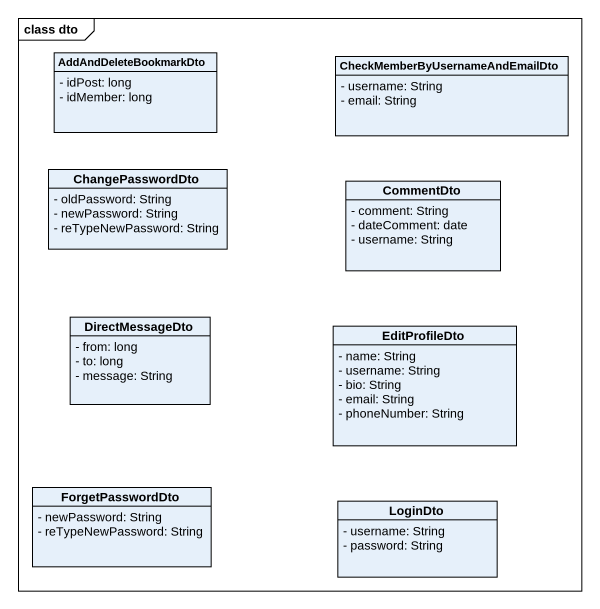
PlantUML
@startuml
mainframe class dto
hide circle
hide empty members
skinparam classAttributeIconSize 0
class AddAndDeleteBookmarkDto {
  - idPost: long
  - idMember: long
}
class "CheckMemberByUsernameAndEmailDto" as CheckMemberByUsernameAndEmai {
  - username: String
  - email: String
}
class ChangePasswordDto {
  - oldPassword: String
  - newPassword: String
  - reTypeNewPassword: String
}
class CommentDto {
  - comment: String
  - dateComment: date
  - username: String
}
class DirectMessageDto {
  - from: long
  - to: long
  - message: String
}
class EditProfileDto {
  - name: String
  - username: String
  - bio: String
  - email: String
  - phoneNumber: String
}
class ForgetPasswordDto {
  - newPassword: String
  - reTypeNewPassword: String
}
class LoginDto {
  - username: String
  - password: String
}
@enduml
